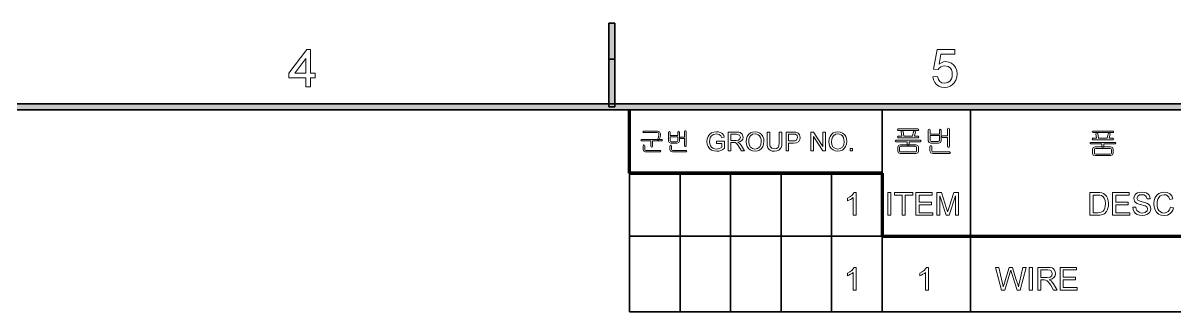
# Model space of a CAD drawing. Extents: x 23 to 417, y 3 to 294.
# Drawn here: x 173.3 to 264.6, y 270.8 to 293.6 of the extents above; entities that cross this region are included whole.
import ezdxf

# ---------------------------------------------------------------- set-up
doc = ezdxf.new("R2010")
doc.units = 0

msp = doc.modelspace()

# ---------------------------------------------------------------- linework, layer by layer
at = {"color": 7, "lineweight": 35, "ltscale": 0.16625}
for p, q in [((219.762, 287), (219.762, 293.65)), ((220.238, 293.65), (220.238, 287))]:
    msp.add_line(p, q, dxfattribs=at)
at = {"color": 7, "lineweight": 35, "ltscale": 0.011875}
for p, q in [((219.762, 293.65), (220.238, 293.65)), ((219.762, 290.8), (220.238, 290.8)), ((220.238, 287), (219.762, 287)), ((220.238, 287), (219.762, 287))]:
    msp.add_line(p, q, dxfattribs=at)
at = {"color": 7, "lineweight": 35, "ltscale": 0.095}
for p, q in [((219.762, 287), (219.762, 290.8)), ((220.238, 290.8), (220.238, 287))]:
    msp.add_line(p, q, dxfattribs=at)
at = {"color": 7, "lineweight": 35}
for p, q in [((30, 287.237), (410.237, 287.237)), ((409.763, 286.763), (30, 286.763)), ((409.763, 276.763), (221.402, 276.763)), ((409.763, 270.763), (221.402, 270.763))]:
    msp.add_line(p, q, dxfattribs=at)
at = {"color": 7, "lineweight": 35, "ltscale": 0.4}
for p, q in [((221.402, 270.763), (221.402, 286.763)), ((241.402, 270.763), (241.402, 286.763)), ((248.402, 270.763), (248.402, 286.763))]:
    msp.add_line(p, q, dxfattribs=at)
at = {"color": 7, "lineweight": 140, "ltscale": 0.125}
for p, q in [((221.402, 281.763), (221.402, 286.763)), ((241.402, 281.763), (241.402, 276.763))]:
    msp.add_line(p, q, dxfattribs=at)
at = {"color": 7, "lineweight": 100}
msp.add_line((241.402, 281.763), (221.402, 281.763), dxfattribs=at)
at = {"color": 7, "lineweight": 140}
for p, q in [((221.402, 281.763), (241.402, 281.763)), ((241.402, 276.763), (409.763, 276.763))]:
    msp.add_line(p, q, dxfattribs=at)
at = {"color": 7, "lineweight": 35, "ltscale": 0.275}
for p, q in [((225.402, 270.763), (225.402, 281.763)), ((229.402, 270.763), (229.402, 281.763)), ((233.402, 270.763), (233.402, 281.763)), ((237.402, 270.763), (237.402, 281.763))]:
    msp.add_line(p, q, dxfattribs=at)
at = {"color": 7, "lineweight": 13}
for points in [[(195.74, 288.592), (195.74, 289.301), (194.407, 289.301), (194.407, 289.676), (195.824, 291.551), (196.115, 291.551), (196.115, 289.676), (196.49, 289.676), (196.49, 289.301), (196.115, 289.301), (196.115, 288.592)], [(245.431, 289.384), (245.806, 289.426), (245.872, 289.189), (245.988, 289.02), (246.151, 288.918), (246.362, 288.884), (246.618, 288.933), (246.811, 289.079), (246.901, 289.224), (246.955, 289.396), (246.973, 289.598), (246.956, 289.788), (246.905, 289.949), (246.821, 290.082), (246.631, 290.215), (246.365, 290.259), (246.192, 290.239), (246.05, 290.178), (245.937, 290.085), (245.848, 289.967), (245.473, 290.009), (245.764, 291.551), (247.181, 291.551), (247.181, 291.176), (246.073, 291.176), (245.93, 290.4), (246.103, 290.507), (246.282, 290.571), (246.466, 290.592), (246.701, 290.562), (246.909, 290.471), (247.092, 290.32), (247.234, 290.121), (247.319, 289.888), (247.348, 289.62), (247.322, 289.36), (247.246, 289.125), (247.119, 288.915), (246.967, 288.756), (246.79, 288.642), (246.588, 288.573), (246.36, 288.551), (246.113, 288.576), (245.898, 288.652), (245.716, 288.779), (245.574, 288.948), (245.478, 289.149)], [(195.74, 289.676), (195.74, 290.833), (194.866, 289.676)], [(223.616, 285.078), (222.502, 285.078), (222.447, 285.026), (222.502, 284.974), (223.595, 284.974), (223.683, 284.948), (223.718, 284.872), (223.718, 284.823), (223.697, 284.61), (223.6, 284.391), (223.722, 284.391), (223.816, 284.602), (223.843, 284.821), (223.843, 284.881), (223.78, 285.028)], [(225.218, 285), (225.218, 284.745), (224.614, 284.745), (224.614, 284.99), (224.593, 285.041), (224.55, 285.057), (224.508, 285.039), (224.489, 284.988), (224.489, 284.297), (224.537, 284.18), (224.658, 284.141), (225.165, 284.141), (225.293, 284.185), (225.343, 284.297), (225.343, 284.999), (225.279, 285.057)], [(225.885, 283.935), (225.885, 285.065), (225.864, 285.106), (225.822, 285.12), (225.779, 285.105), (225.76, 285.062), (225.76, 284.62), (225.419, 284.62), (225.378, 284.605), (225.364, 284.568), (225.382, 284.532), (225.43, 284.516), (225.76, 284.516), (225.76, 283.934), (225.779, 283.886), (225.822, 283.87), (225.864, 283.886)], [(228.28, 284.12), (228.28, 284.287), (228.926, 284.287), (228.926, 283.729), (228.777, 283.627), (228.623, 283.554), (228.464, 283.51), (228.302, 283.495), (228.089, 283.518), (227.897, 283.589), (227.738, 283.704), (227.623, 283.861), (227.554, 284.049), (227.53, 284.259), (227.553, 284.469), (227.622, 284.665), (227.735, 284.829), (227.887, 284.945), (228.073, 285.014), (228.285, 285.037), (228.441, 285.024), (228.581, 284.985), (228.699, 284.923), (228.788, 284.84), (228.854, 284.733), (228.902, 284.598), (228.711, 284.549), (228.628, 284.728), (228.486, 284.831), (228.281, 284.87), (228.048, 284.828), (227.889, 284.719), (227.795, 284.57), (227.753, 284.424), (227.739, 284.266), (227.756, 284.081), (227.807, 283.929), (227.891, 283.811), (228.006, 283.727), (228.141, 283.678), (228.284, 283.662), (228.41, 283.675), (228.534, 283.714), (228.718, 283.826), (228.718, 284.12)], [(229.218, 283.516), (229.218, 285.016), (229.873, 285.016), (230.042, 285.006), (230.165, 284.976), (230.325, 284.834), (230.385, 284.609), (230.36, 284.463), (230.286, 284.342), (230.16, 284.253), (229.98, 284.203), (230.096, 284.128), (230.177, 284.038), (230.254, 283.927), (230.503, 283.516), (230.263, 283.516), (230.073, 283.83), (229.936, 284.038), (229.839, 284.138), (229.752, 284.176), (229.647, 284.182), (229.426, 284.182), (229.426, 283.516)], [(229.426, 284.349), (229.835, 284.349), (230.035, 284.377), (230.14, 284.468), (230.176, 284.604), (230.105, 284.78), (229.881, 284.849), (229.426, 284.849)], [(230.628, 284.246), (230.65, 284.475), (230.716, 284.669), (230.826, 284.827), (230.971, 284.943), (231.141, 285.013), (231.337, 285.037), (231.532, 285.012), (231.707, 284.938), (231.852, 284.82), (231.958, 284.663), (232.023, 284.475), (232.045, 284.263), (232.022, 284.049), (231.954, 283.858), (231.844, 283.701), (231.696, 283.587), (231.523, 283.518), (231.336, 283.495), (231.138, 283.52), (230.962, 283.596), (230.818, 283.717), (230.713, 283.874), (230.649, 284.055)], [(230.836, 284.243), (230.872, 284.002), (230.979, 283.817), (231.139, 283.701), (231.335, 283.662), (231.535, 283.701), (231.695, 283.819), (231.801, 284.009), (231.836, 284.265), (231.821, 284.436), (231.776, 284.584), (231.702, 284.705), (231.599, 284.795), (231.476, 284.851), (231.338, 284.87), (231.147, 284.834), (230.985, 284.726), (230.902, 284.608), (230.853, 284.447)], [(233.253, 285.016), (233.461, 285.016), (233.461, 284.152), (233.449, 283.95), (233.411, 283.794), (233.34, 283.674), (233.228, 283.578), (233.076, 283.516), (232.882, 283.495), (232.692, 283.513), (232.541, 283.567), (232.427, 283.656), (232.351, 283.777), (232.309, 283.939), (232.295, 284.152), (232.295, 285.016), (232.503, 285.016), (232.503, 284.159), (232.512, 283.991), (232.538, 283.873), (232.658, 283.732), (232.865, 283.682), (233.045, 283.707), (233.164, 283.781), (233.231, 283.924), (233.253, 284.159)], [(233.795, 283.516), (233.795, 285.016), (234.351, 285.016), (234.575, 285.002), (234.757, 284.933), (234.875, 284.791), (234.92, 284.589), (234.89, 284.416), (234.802, 284.271), (234.636, 284.173), (234.376, 284.141), (234.003, 284.141), (234.003, 283.516)], [(234.003, 284.307), (234.374, 284.307), (234.531, 284.326), (234.634, 284.38), (234.711, 284.583), (234.666, 284.746), (234.546, 284.836), (234.37, 284.849), (234.003, 284.849)], [(235.753, 283.516), (235.753, 285.016), (235.974, 285.016), (236.711, 283.883), (236.711, 285.016), (236.92, 285.016), (236.92, 283.516), (236.699, 283.516), (235.961, 284.649), (235.961, 283.516)], [(237.191, 284.246), (237.213, 284.475), (237.279, 284.669), (237.389, 284.827), (237.534, 284.943), (237.704, 285.013), (237.9, 285.037), (238.095, 285.012), (238.27, 284.938), (238.415, 284.82), (238.521, 284.663), (238.586, 284.475), (238.607, 284.263), (238.585, 284.049), (238.516, 283.858), (238.406, 283.701), (238.259, 283.587), (238.085, 283.518), (237.899, 283.495), (237.701, 283.52), (237.525, 283.596), (237.38, 283.717), (237.275, 283.874), (237.212, 284.055)], [(237.399, 284.243), (237.435, 284.002), (237.541, 283.817), (237.702, 283.701), (237.898, 283.662), (238.097, 283.701), (238.258, 283.819), (238.364, 284.009), (238.399, 284.265), (238.384, 284.436), (238.339, 284.584), (238.264, 284.705), (238.162, 284.795), (238.039, 284.851), (237.901, 284.87), (237.71, 284.834), (237.547, 284.726), (237.465, 284.608), (237.415, 284.447)], [(244.248, 285.26), (242.684, 285.26), (242.619, 285.199), (242.684, 285.135), (244.255, 285.135), (244.304, 285.155), (244.319, 285.199), (244.299, 285.243)], [(244.258, 284.685), (243.969, 284.685), (244.044, 285.035), (244.031, 285.09), (243.98, 285.11), (243.924, 285.095), (243.894, 285.046), (243.819, 284.685), (243.119, 284.685), (243.069, 285.058), (243.038, 285.11), (242.981, 285.11), (242.931, 285.09), (242.919, 285.034), (242.969, 284.685), (242.679, 284.685), (242.619, 284.624), (242.674, 284.56), (244.267, 284.56), (244.319, 284.624)], [(245.944, 285.166), (245.944, 284.86), (245.219, 284.86), (245.219, 285.154), (245.193, 285.215), (245.142, 285.235), (245.092, 285.213), (245.069, 285.152), (245.069, 284.323), (245.127, 284.181), (245.272, 284.135), (245.88, 284.135), (246.033, 284.189), (246.094, 284.323), (246.094, 285.164), (246.017, 285.235)], [(246.744, 283.889), (246.744, 285.244), (246.719, 285.293), (246.669, 285.31), (246.616, 285.292), (246.594, 285.24), (246.594, 284.71), (246.185, 284.71), (246.135, 284.692), (246.119, 284.648), (246.14, 284.605), (246.197, 284.585), (246.594, 284.585), (246.594, 283.887), (246.616, 283.83), (246.669, 283.81), (246.719, 283.83)], [(259.685, 285.094), (258.121, 285.094), (258.055, 285.032), (258.121, 284.969), (259.692, 284.969), (259.741, 284.988), (259.755, 285.032), (259.736, 285.077)], [(259.694, 284.519), (259.405, 284.519), (259.48, 284.869), (259.467, 284.924), (259.417, 284.944), (259.361, 284.929), (259.33, 284.88), (259.255, 284.519), (258.555, 284.519), (258.505, 284.891), (258.474, 284.944), (258.417, 284.944), (258.368, 284.924), (258.355, 284.868), (258.405, 284.519), (258.116, 284.519), (258.055, 284.457), (258.111, 284.394), (259.704, 284.394), (259.755, 284.457)], [(223.948, 284.412), (222.363, 284.412), (222.301, 284.36), (222.352, 284.307), (223.093, 284.307), (223.093, 283.888), (223.113, 283.842), (223.155, 283.828), (223.196, 283.844), (223.218, 283.89), (223.218, 284.307), (223.951, 284.307), (224.01, 284.36)], [(222.593, 283.919), (222.572, 283.976), (222.53, 283.995), (222.487, 283.976), (222.468, 283.919), (222.468, 283.638), (222.515, 283.506), (222.643, 283.453), (223.811, 283.453), (223.864, 283.506), (223.811, 283.557), (222.69, 283.557), (222.613, 283.576), (222.593, 283.655)], [(224.718, 283.907), (224.697, 283.958), (224.655, 283.974), (224.612, 283.958), (224.593, 283.907), (224.593, 283.635), (224.649, 283.498), (224.792, 283.453), (225.897, 283.453), (225.947, 283.506), (225.897, 283.557), (224.816, 283.557), (224.738, 283.576), (224.718, 283.652)], [(225.218, 284.641), (225.218, 284.322), (225.192, 284.263), (225.124, 284.245), (224.695, 284.245), (224.633, 284.261), (224.614, 284.322), (224.614, 284.641)], [(244.428, 284.36), (242.517, 284.36), (242.444, 284.299), (242.514, 284.235), (243.394, 284.235), (243.394, 284.033), (243.417, 283.977), (243.469, 283.96), (243.518, 283.98), (243.544, 284.038), (243.544, 284.235), (244.433, 284.235), (244.494, 284.299)], [(244.079, 284.01), (242.849, 284.01), (242.697, 283.957), (242.644, 283.812), (242.644, 283.498), (242.697, 283.36), (242.846, 283.31), (244.098, 283.31), (244.24, 283.365), (244.294, 283.503), (244.294, 283.832), (244.233, 283.96)], [(245.344, 283.854), (245.319, 283.915), (245.269, 283.935), (245.216, 283.915), (245.194, 283.854), (245.194, 283.528), (245.261, 283.364), (245.433, 283.31), (246.758, 283.31), (246.819, 283.374), (246.758, 283.435), (245.461, 283.435), (245.368, 283.457), (245.344, 283.548)], [(245.944, 284.735), (245.944, 284.352), (245.913, 284.282), (245.83, 284.26), (245.315, 284.26), (245.242, 284.28), (245.219, 284.352), (245.219, 284.735)], [(259.864, 284.194), (257.954, 284.194), (257.88, 284.132), (257.951, 284.069), (258.83, 284.069), (258.83, 283.867), (258.854, 283.811), (258.905, 283.794), (258.954, 283.813), (258.98, 283.871), (258.98, 284.069), (259.869, 284.069), (259.93, 284.132)], [(238.878, 283.516), (238.878, 283.703), (239.066, 283.703), (239.066, 283.516)], [(244.144, 283.799), (244.144, 283.516), (244.117, 283.453), (244.039, 283.435), (242.903, 283.435), (242.815, 283.455), (242.794, 283.526), (242.794, 283.791), (242.813, 283.862), (242.895, 283.885), (244.034, 283.885), (244.117, 283.865)], [(259.515, 283.844), (258.285, 283.844), (258.134, 283.791), (258.08, 283.646), (258.08, 283.332), (258.134, 283.194), (258.283, 283.144), (259.535, 283.144), (259.677, 283.199), (259.73, 283.337), (259.73, 283.666), (259.669, 283.794)], [(259.58, 283.632), (259.58, 283.35), (259.554, 283.287), (259.476, 283.269), (258.34, 283.269), (258.252, 283.289), (258.23, 283.36), (258.23, 283.625), (258.25, 283.696), (258.332, 283.719), (259.471, 283.719), (259.554, 283.698)], [(261.276, 279.051), (261.526, 279.051), (261.551, 278.918), (261.596, 278.811), (261.767, 278.659), (261.89, 278.616), (262.028, 278.601), (262.255, 278.645), (262.402, 278.765), (262.451, 278.921), (262.404, 279.062), (262.252, 279.165), (262.143, 279.202), (261.951, 279.254), (261.751, 279.312), (261.615, 279.367), (261.498, 279.442), (261.416, 279.534), (261.351, 279.757), (261.37, 279.888), (261.427, 280.011), (261.522, 280.115), (261.652, 280.19), (261.807, 280.236), (261.979, 280.251), (262.166, 280.235), (262.329, 280.188), (262.464, 280.11), (262.563, 280.003), (262.625, 279.873), (262.651, 279.726), (262.401, 279.726), (262.363, 279.867), (262.284, 279.969), (262.16, 280.031), (261.989, 280.051), (261.814, 280.031), (261.693, 279.971), (261.601, 279.778), (261.666, 279.618), (261.783, 279.554), (262.003, 279.488), (262.235, 279.426), (262.386, 279.373), (262.526, 279.292), (262.624, 279.191), (262.681, 279.072), (262.701, 278.937), (262.68, 278.798), (262.619, 278.668), (262.519, 278.555), (262.384, 278.471), (262.221, 278.419), (262.039, 278.401), (261.816, 278.42), (261.632, 278.477), (261.485, 278.572), (261.374, 278.706), (261.303, 278.868)], [(264.251, 279.058), (264.501, 278.998), (264.439, 278.819), (264.351, 278.671), (264.238, 278.554), (264.027, 278.439), (263.775, 278.401), (263.518, 278.43), (263.314, 278.519), (263.157, 278.663), (263.043, 278.86), (262.974, 279.091), (262.951, 279.339), (262.976, 279.601), (263.054, 279.827), (263.179, 280.01), (263.348, 280.143), (263.548, 280.224), (263.767, 280.251), (264.006, 280.217), (264.204, 280.115), (264.354, 279.951), (264.451, 279.732), (264.201, 279.676), (264.13, 279.846), (264.032, 279.962), (263.908, 280.029), (263.755, 280.051), (263.579, 280.026), (263.434, 279.952), (263.324, 279.836), (263.253, 279.685), (263.214, 279.516), (263.201, 279.341), (263.216, 279.126), (263.264, 278.941), (263.345, 278.792), (263.461, 278.686), (263.601, 278.622), (263.751, 278.601), (263.926, 278.63), (264.072, 278.716), (264.183, 278.859)], [(239.347, 278.428), (239.122, 278.428), (239.122, 279.831), (239.028, 279.755), (238.909, 279.679), (238.784, 279.613), (238.672, 279.565), (238.672, 279.778), (238.849, 279.874), (239.002, 279.989), (239.123, 280.11), (239.202, 280.228), (239.347, 280.228)], [(241.862, 278.426), (241.862, 280.226), (242.112, 280.226), (242.112, 278.426)], [(242.987, 278.426), (242.987, 280.026), (242.387, 280.026), (242.387, 280.226), (243.837, 280.226), (243.837, 280.026), (243.237, 280.026), (243.237, 278.426)], [(244.087, 278.426), (244.087, 280.226), (245.387, 280.226), (245.387, 280.026), (244.337, 280.026), (244.337, 279.451), (245.312, 279.451), (245.312, 279.251), (244.337, 279.251), (244.337, 278.626), (245.437, 278.626), (245.437, 278.426)], [(245.737, 278.426), (245.737, 280.226), (246.108, 280.226), (246.517, 278.959), (246.566, 278.804), (246.599, 278.694), (246.636, 278.815), (246.689, 278.981), (247.094, 280.226), (247.462, 280.226), (247.462, 278.426), (247.212, 278.426), (247.212, 279.951), (246.723, 278.426), (246.472, 278.426), (245.987, 279.951), (245.987, 278.426)], [(257.876, 278.426), (257.876, 280.226), (258.49, 280.226), (258.673, 280.22), (258.808, 280.2), (258.95, 280.15), (259.069, 280.071), (259.193, 279.934), (259.281, 279.764), (259.333, 279.563), (259.351, 279.336), (259.339, 279.142), (259.303, 278.972), (259.249, 278.828), (259.181, 278.71), (259.019, 278.547), (258.806, 278.457), (258.672, 278.434), (258.519, 278.426)], [(258.126, 278.626), (258.499, 278.626), (258.653, 278.634), (258.77, 278.66), (258.927, 278.755), (259, 278.856), (259.055, 278.987), (259.089, 279.148), (259.101, 279.34), (259.078, 279.594), (259.01, 279.782), (258.911, 279.911), (258.792, 279.989), (258.671, 280.017), (258.493, 280.026), (258.126, 280.026)], [(259.676, 278.426), (259.676, 280.226), (260.976, 280.226), (260.976, 280.026), (259.926, 280.026), (259.926, 279.451), (260.901, 279.451), (260.901, 279.251), (259.926, 279.251), (259.926, 278.626), (261.026, 278.626), (261.026, 278.426)], [(239.347, 272.495), (239.122, 272.495), (239.122, 273.897), (239.028, 273.821), (238.909, 273.745), (238.784, 273.679), (238.672, 273.632), (238.672, 273.845), (238.849, 273.94), (239.002, 274.055), (239.123, 274.177), (239.202, 274.294), (239.347, 274.294)], [(245.083, 272.495), (244.858, 272.495), (244.858, 273.897), (244.764, 273.821), (244.645, 273.745), (244.52, 273.679), (244.408, 273.632), (244.408, 273.845), (244.585, 273.94), (244.738, 274.055), (244.859, 274.177), (244.938, 274.294), (245.083, 274.294)], [(250.858, 272.495), (250.395, 274.294), (250.653, 274.294), (250.923, 273.113), (250.965, 272.929), (251.007, 272.746), (251.072, 272.965), (251.102, 273.067), (251.464, 274.294), (251.749, 274.294), (252.014, 273.396), (252.091, 273.178), (252.155, 272.961), (252.207, 272.746), (252.244, 272.908), (252.291, 273.11), (252.561, 274.294), (252.82, 274.294), (252.356, 272.495), (252.101, 272.495), (251.669, 273.878), (251.607, 274.077), (251.539, 273.846), (251.14, 272.495)], [(253.07, 272.495), (253.07, 274.294), (253.32, 274.294), (253.32, 272.495)], [(253.745, 272.495), (253.745, 274.294), (254.531, 274.294), (254.734, 274.282), (254.881, 274.246), (254.989, 274.18), (255.073, 274.076), (255.127, 273.947), (255.145, 273.806), (255.115, 273.631), (255.026, 273.486), (254.875, 273.379), (254.659, 273.32), (254.798, 273.23), (254.896, 273.121), (254.988, 272.988), (255.287, 272.495), (254.999, 272.495), (254.771, 272.872), (254.68, 273.016), (254.606, 273.122), (254.49, 273.241), (254.386, 273.286), (254.259, 273.294), (253.995, 273.294), (253.995, 272.495)], [(253.995, 273.495), (254.485, 273.495), (254.725, 273.529), (254.851, 273.637), (254.895, 273.8), (254.809, 274.012), (254.7, 274.074), (254.54, 274.095), (253.995, 274.095)], [(255.512, 272.495), (255.512, 274.294), (256.812, 274.294), (256.812, 274.095), (255.762, 274.095), (255.762, 273.52), (256.737, 273.52), (256.737, 273.32), (255.762, 273.32), (255.762, 272.695), (256.862, 272.695), (256.862, 272.495)]]:
    msp.add_lwpolyline(points, close=True, dxfattribs=at)
at = {"color": 7, "lineweight": 5}
for points in [[(220.238, 293.65), (219.762, 293.65), (220.238, 287), (219.762, 287)], [(220.238, 290.8), (219.762, 290.8), (220.238, 287), (219.762, 287)], [(410.237, 287.237), (409.763, 286.763), (30, 287.237), (30, 286.763)]]:
    msp.add_solid(points, dxfattribs=at)

doc.saveas('drawing.dxf')
